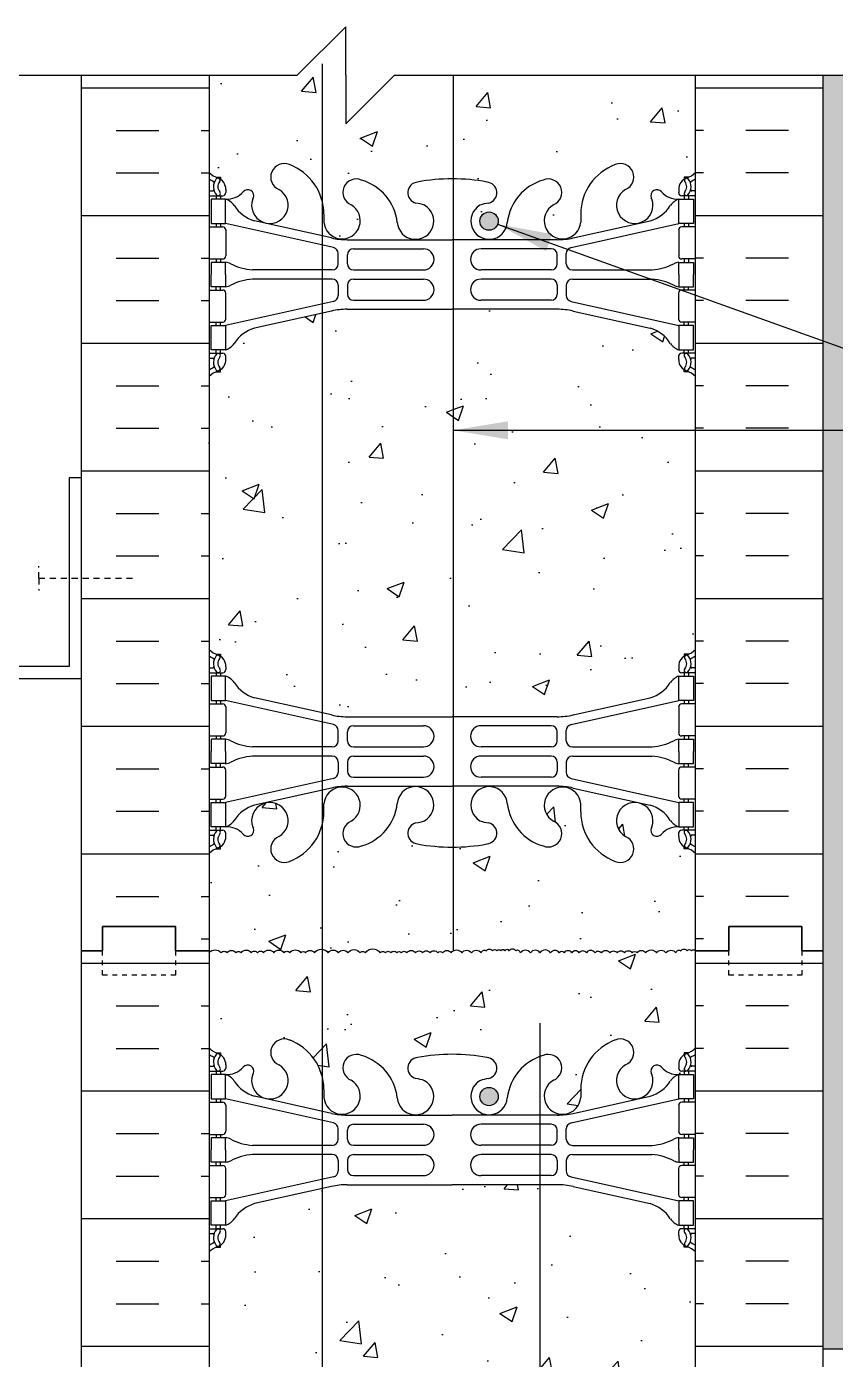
# Model space of a CAD drawing. Header units: inches. Extents: x 101.5 to 155.1, y -6.5 to 64.3.
# Drawn here: x 120.34 to 136.97, y 36.91 to 64.31 of the extents above; entities that cross this region are included whole.
import ezdxf

# ---------------------------------------------------------------- set-up
doc = ezdxf.new("R2010")
doc.units = ezdxf.units.IN
doc.header["$LTSCALE"] = 0.5
doc.header["$MEASUREMENT"] = 0
doc.linetypes.add('DASHED2', pattern=[0.375, 0.25, -0.125])
for name, color, linetype in [('HATCH', 12, 'Continuous'), ('line25', 2, 'Continuous'), ('LINE3', 3, 'Continuous'), ('LINE50', 5, 'Continuous'), ('LINE9', 9, 'Continuous'), ('TEXT', 4, 'Continuous'), ('Web_Edge', 9, 'Continuous')]:
    doc.layers.add(name, color=color, linetype=linetype)
doc.styles.add('DIM', font='romans.shx', dxfattribs={"width": 0.7})
doc.dimstyles.new('ext_12', dxfattribs={"dimscale": 12, "dimtxt": 0.09375, "dimasz": 0.09375, "dimexe": 0.09375, "dimexo": 0.0625, "dimgap": 0.0625, "dimtad": 1, "dimdec": 1, "dimzin": 3, "dimdsep": 46, "dimlunit": 4, "dimtxsty": 'DIM', "dimcen": 0.09, "dimdle": 0.09375, "dimclrt": 4, "dimadec": 0, "dimazin": 0, "dimtfac": 1, "dimtdec": 1, "dimtmove": 2, "dimatfit": 3, "dimfxl": 1, "dimfrac": 2, "dimtolj": 1, "dimtzin": 0, "dimarcsym": 0})

msp = doc.modelspace()

# ---------------------------------------------------------------- hatches: boundary and pattern name
at = {"layer": 'HATCH'}
h = msp.add_hatch(dxfattribs=at)
h.set_pattern_fill('AR-CONC', color=256, scale=0.5)
h.paths.add_polyline_path([(129.108, 63.312), (127.903, 63.312), (126.903, 62.312), (126.903, 63.312), (126.903, 64.312), (125.903, 63.312), (124.091, 63.312), (124.091, 61.312, 0.088416), (124.237, 61.215), (124.327, 61.215), (124.327, 61.173, -0.249069), (124.437, 60.966), (124.437, 60.899, -0.414214), (124.374, 60.836), (124.327, 60.836), (124.327, 60.766), (124.432, 60.766, 0.231736), (124.79, 60.917, -0.8344), (125.001, 60.792), (124.989, 60.77, 2.155404), (125.528, 60.965, -1), (125.742, 61.476, -0.311223), (126.451, 60.46), (126.45, 60.295, 1.661382), (127.011, 60.648, -1), (127.225, 61.159, -0.307094), (127.963, 60.263, 1.604516), (128.522, 60.639, 0.055617), (128.343, 60.685, -0.843243), (128.377, 61.117, -0.048684), (129.108, 61.182)])
h.paths.add_polyline_path([(134.091, 63.312), (129.108, 63.312), (129.108, 61.182, -0.046405), (129.805, 61.117, -0.843243), (129.839, 60.685, 0.055617), (129.66, 60.639, 1.604516), (130.218, 60.263, -0.307094), (130.957, 61.159, -1), (131.171, 60.648, 1.661382), (131.732, 60.295), (131.731, 60.44, -0.316114), (132.44, 61.476, -1), (132.654, 60.965, 2.155404), (133.192, 60.77), (133.181, 60.792, -0.834375), (133.392, 60.917, 0.23174), (133.75, 60.766), (133.855, 60.766), (133.855, 60.836), (133.807, 60.836, -0.414214), (133.745, 60.899), (133.745, 60.966, -0.249069), (133.855, 61.173), (133.855, 61.215), (133.945, 61.215, 0.08841), (134.091, 61.312)])
h.paths.add_polyline_path([(130.034, 60.314, -1), (129.659, 60.314, -1)], flags=16)
h.paths.add_polyline_path([(126.423, 58.424), (125.025, 58.112, 0.17445), (124.618, 57.816, -0.168672), (124.432, 57.666), (124.327, 57.666), (124.327, 57.596), (124.374, 57.596, -0.414214), (124.437, 57.534), (124.437, 57.466, -0.249069), (124.327, 57.259), (124.327, 57.217), (124.237, 57.217, 0.088416), (124.091, 57.12), (124.091, 51.505, 0.088416), (124.237, 51.407), (124.327, 51.407), (124.327, 51.366, -0.249069), (124.437, 51.159), (124.437, 51.091, -0.414214), (124.374, 51.029), (124.327, 51.029), (124.327, 50.959), (124.432, 50.959, -0.168672), (124.618, 50.809, 0.17445), (125.025, 50.513), (126.423, 50.201)])
h.paths.add_polyline_path([(129.108, 58.501), (129.091, 58.501), (126.933, 58.501, 0.054974), (126.606, 58.465), (126.423, 58.424), (126.423, 50.201), (126.606, 50.16, 0.054974), (126.933, 50.124), (129.108, 50.124)])
h.paths.add_polyline_path([(129.108, 47.443, -0.048684), (128.377, 47.508, -0.843243), (128.343, 47.94, 0.055617), (128.522, 47.986, 1.604516), (127.963, 48.362, -0.307094), (127.225, 47.466, -1), (127.011, 47.977, 1.661382), (126.45, 48.33), (126.451, 48.184, -0.059526), (126.423, 47.927), (126.423, 45.341, -0.207662), (126.538, 45.27, -0.520567), (126.748, 45.27, -0.520567), (126.947, 45.27, -0.520567), (127.194, 45.27, -0.520567), (127.304, 45.27, -0.520567), (127.61, 45.27, -0.520567), (127.715, 45.27, -0.520567), (127.831, 45.27, -0.520567), (127.951, 45.27, -0.520567), (128.041, 45.27, -0.520567), (128.156, 45.27, -0.520567), (128.334, 45.27, -0.520567), (128.481, 45.27, -0.520567), (128.633, 45.27, -0.520567), (128.791, 45.27, -0.520567), (128.89, 45.27, -0.520567), (129.069, 45.27, -0.101442), (129.108, 45.307)], flags=17)
h.paths.add_polyline_path([(126.423, 47.927, -0.251849), (125.742, 47.149, -1), (125.528, 47.66, 2.155404), (124.989, 47.854), (125.001, 47.833, -0.834375), (124.79, 47.708, 0.23174), (124.432, 47.859), (124.327, 47.859), (124.327, 47.789), (124.374, 47.789, -0.414214), (124.437, 47.726), (124.437, 47.659, -0.249069), (124.327, 47.451), (124.327, 47.41), (124.237, 47.41, 0.088416), (124.091, 47.312), (124.091, 45.297), (124.117, 45.297, -0.347385), (124.314, 45.297), (124.373, 45.297, -0.191392), (124.427, 45.297), (124.486, 45.297, -0.32648), (124.618, 45.297), (124.774, 45.297, -0.353235), (124.934, 45.297), (124.991, 45.297, -0.211322), (125.053, 45.297), (125.117, 45.297, -0.211322), (125.179, 45.297), (125.235, 45.297, -0.353236), (125.396, 45.297), (125.445, 45.297, -0.353236), (125.606, 45.297), (125.664, 45.297, -0.191392), (125.718, 45.297), (125.775, 45.297, -0.365891), (125.953, 45.297), (126.097, 45.297, -0.332535), (126.235, 45.297), (126.283, 45.297, -0.227923), (126.423, 45.341)], flags=17)
h.paths.add_polyline_path([(134.091, 45.312), (134.091, 47.312, 0.08841), (133.945, 47.41), (133.855, 47.41), (133.855, 47.451, -0.249069), (133.745, 47.659), (133.745, 47.726, -0.414214), (133.807, 47.789), (133.855, 47.789), (133.855, 47.859), (133.75, 47.859, 0.231736), (133.392, 47.708, -0.8344), (133.181, 47.833), (133.192, 47.854, 2.155404), (132.654, 47.66, -1), (132.44, 47.149, -0.311223), (131.731, 48.165), (131.732, 48.33, 1.661382), (131.171, 47.977, -1), (130.957, 47.466, -0.307094), (130.218, 48.362, 1.604516), (129.66, 47.986, 0.055617), (129.839, 47.94, -0.843243), (129.805, 47.508, -0.046405), (129.108, 47.443), (129.108, 45.307, 0.101442), (129.069, 45.27, 0.520567), (128.89, 45.27, 0.520567), (128.791, 45.27, 0.520567), (128.633, 45.27, 0.520567), (128.481, 45.27, 0.520567), (128.334, 45.27, 0.520567), (128.156, 45.27, 0.520567), (128.041, 45.27, 0.520567), (127.951, 45.27, 0.520567), (127.831, 45.27, 0.520567), (127.715, 45.27, 0.520567), (127.61, 45.27, 0.520567), (127.304, 45.27, 0.520567), (127.194, 45.27, 0.520567), (126.947, 45.27, 0.520567), (126.748, 45.27, 0.520567), (126.538, 45.27, 0.207662), (126.423, 45.341, 0.227923), (126.283, 45.297), (126.235, 45.297, 0.332535), (126.097, 45.297), (125.953, 45.297, 0.365891), (125.775, 45.297), (125.718, 45.297, 0.191392), (125.664, 45.297), (125.606, 45.297, 0.353236), (125.445, 45.297), (125.396, 45.297, 0.353236), (125.235, 45.297), (125.179, 45.297, 0.211322), (125.117, 45.297), (125.053, 45.297, 0.211322), (124.991, 45.297), (124.934, 45.297, 0.353235), (124.774, 45.297), (124.618, 45.297, 0.32648), (124.486, 45.297), (124.427, 45.297, 0.191392), (124.373, 45.297), (124.314, 45.297, 0.347385), (124.117, 45.297), (124.091, 45.297), (124.091, 43.312, 0.088416), (124.237, 43.215), (124.327, 43.215), (124.327, 43.173, -0.249069), (124.437, 42.966), (124.437, 42.899, -0.414214), (124.374, 42.836), (124.327, 42.836), (124.327, 42.766), (124.432, 42.766, 0.231736), (124.79, 42.917, -0.8344), (125.001, 42.792), (124.989, 42.77, 2.155404), (125.528, 42.965, -1), (125.742, 43.476, -0.311223), (126.451, 42.46), (126.45, 42.295, 1.661382), (127.011, 42.648, -1), (127.225, 43.159, -0.307094), (127.963, 42.263, 1.604516), (128.522, 42.639, 0.055617), (128.343, 42.685, -0.843243), (128.377, 43.117, -0.047544), (129.091, 43.182, -0.047544), (129.805, 43.117, -0.843243), (129.839, 42.685, 0.055617), (129.66, 42.639, 1.604516), (130.218, 42.263, -0.307094), (130.957, 43.159, -1), (131.171, 42.648, 1.661382), (131.732, 42.295), (131.731, 42.44, -0.316114), (132.44, 43.476, -1), (132.654, 42.965, 2.155404), (133.192, 42.77), (133.181, 42.792, -0.834375), (133.392, 42.917, 0.23174), (133.75, 42.766), (133.855, 42.766), (133.855, 42.836), (133.807, 42.836, -0.414214), (133.745, 42.899), (133.745, 42.966, -0.249069), (133.855, 43.173), (133.855, 43.215), (133.945, 43.215, 0.08841), (134.091, 43.312)])
h.paths.add_polyline_path([(130.034, 42.314, -1), (129.659, 42.314, -1)], flags=16)
h.paths.add_polyline_path([(126.423, 40.424), (125.025, 40.112, 0.17445), (124.618, 39.816, -0.168672), (124.432, 39.666), (124.327, 39.666), (124.327, 39.596), (124.374, 39.596, -0.414214), (124.437, 39.534), (124.437, 39.466, -0.249069), (124.327, 39.259), (124.327, 39.217), (124.237, 39.217, 0.088416), (124.091, 39.12), (124.091, 33.505, 0.088416), (124.237, 33.407), (124.327, 33.407), (124.327, 33.366, -0.249069), (124.437, 33.159), (124.437, 33.091, -0.414214), (124.374, 33.029), (124.327, 33.029), (124.327, 32.959), (124.432, 32.959, -0.168672), (124.618, 32.809, 0.17445), (125.025, 32.513), (126.423, 32.201)])
h.paths.add_polyline_path([(130.891, 40.501), (129.091, 40.501), (126.933, 40.501, 0.054974), (126.606, 40.465), (126.423, 40.424), (126.423, 32.201), (126.606, 32.16, 0.054974), (126.933, 32.124), (129.091, 32.124), (130.891, 32.124), (130.891, 33.512), (130.716, 33.687), (130.716, 34.812), (130.891, 34.988)])
h.paths.add_polyline_path([(134.091, 39.12, 0.08841), (133.945, 39.217), (133.855, 39.217), (133.855, 39.259, -0.249069), (133.745, 39.466), (133.745, 39.534, -0.414214), (133.807, 39.596), (133.855, 39.596), (133.855, 39.666), (133.75, 39.666, -0.168672), (133.564, 39.816, 0.17445), (133.156, 40.112), (131.576, 40.465, 0.054974), (131.249, 40.501), (130.891, 40.501), (130.891, 34.988), (131.216, 35.312), (134.091, 35.312)])
h.paths.add_polyline_path([(133.564, 32.809, -0.168672), (133.75, 32.959), (133.855, 32.959), (133.855, 33.029), (133.807, 33.029, -0.414214), (133.745, 33.091), (133.745, 33.159, -0.028911), (133.747, 33.187), (131.216, 33.187), (130.891, 33.512), (130.891, 32.124), (131.249, 32.124, 0.054974), (131.576, 32.16), (133.156, 32.513, 0.17445)])
h.paths.add_polyline_path([(125.742, 29.149, -1), (125.528, 29.66, 2.155404), (124.989, 29.854), (125.001, 29.833, -0.834375), (124.79, 29.708, 0.23174), (124.432, 29.859), (124.327, 29.859), (124.327, 29.789), (124.374, 29.789, -0.414214), (124.437, 29.726), (124.437, 29.659, -0.249069), (124.327, 29.451), (124.327, 29.41), (124.237, 29.41, 0.088416), (124.091, 29.312), (124.091, 27.312), (124.091, 26.553), (124.17, 26.795, -0.725737), (124.276, 26.814), (124.325, 26.664), (124.451, 26.664, -0.414214), (124.501, 26.614), (124.501, 26.584), (124.601, 26.584), (124.601, 25.607), (125.629, 25.438, -0.02739), (125.659, 25.433), (128.222, 25.011, -0.14917), (128.341, 25.059, -0.049932), (129.091, 25.124, -0.049932), (129.841, 25.059, -0.569775), (130.003, 24.718), (130.404, 24.652, -0.158462), (130.891, 25.065), (130.891, 27.637), (130.716, 27.812), (130.716, 28.937), (130.891, 29.113), (130.891, 29.488, -0.288898), (130.218, 30.362, 1.604516), (129.66, 29.986, 0.055617), (129.839, 29.94, -0.843243), (129.805, 29.508, -0.047544), (129.091, 29.443, -0.047544), (128.377, 29.508, -0.843243), (128.343, 29.94, 0.055617), (128.522, 29.986, 1.604516), (127.963, 30.362, -0.307094), (127.225, 29.466, -1), (127.011, 29.977, 1.661382), (126.45, 30.33), (126.451, 30.184, -0.316114)])
h.paths.add_polyline_path([(125.629, 25.438), (124.601, 25.607), (124.601, 24.746, 0.108933), (124.754, 24.86, -0.8344), (124.965, 24.734), (124.953, 24.713, 2.155404), (125.492, 24.907, -0.865711)])
h.paths.add_polyline_path([(127.189, 25.101, -0.307094), (127.927, 24.206, 1.604516), (128.486, 24.582, 0.055617), (128.307, 24.627, -0.616523), (128.222, 25.011), (125.659, 25.433, -0.0445), (125.706, 25.418, -0.311223), (126.415, 24.402), (126.414, 24.237, 1.661382), (126.975, 24.59, -1)])
h.paths.add_polyline_path([(132.476, 25.418, -1), (132.69, 24.907, 2.155404), (133.228, 24.713), (133.217, 24.734, -0.834375), (133.428, 24.86, 0.10894), (133.581, 24.746), (133.581, 26.584), (133.681, 26.584), (133.681, 26.614, -0.414214), (133.731, 26.664), (133.857, 26.664), (133.9, 26.795, -0.725737), (134.006, 26.814), (134.091, 26.553), (134.091, 27.312), (131.216, 27.312), (130.891, 27.637), (130.891, 25.065, -0.026053), (130.993, 25.101, -1), (131.207, 24.59, 0.063994), (131.131, 24.532), (131.374, 24.492, -0.069484), (131.767, 24.361), (131.767, 24.383, -0.316114)])
h.paths.add_polyline_path([(131.768, 24.237), (131.767, 24.361, 0.069484), (131.374, 24.492), (131.131, 24.532, 1.443877)])
h.paths.add_polyline_path([(131.206, 24.265, -1), (131.581, 24.265, -1)], flags=16)
h.paths.add_polyline_path([(131.731, 30.165), (131.732, 30.33, 1.661382), (131.171, 29.977, -1), (130.957, 29.466, -0.016713), (130.891, 29.488), (130.891, 29.113), (131.216, 29.437), (132.015, 29.437, -0.184932)])
h.paths.add_polyline_path([(133.181, 29.833), (133.192, 29.854, 2.155404), (132.654, 29.66, -0.270238), (132.822, 29.437), (133.855, 29.437), (133.855, 29.451, -0.249069), (133.745, 29.659), (133.745, 29.726, -0.414214), (133.807, 29.789), (133.855, 29.789), (133.855, 29.859), (133.75, 29.859, 0.231736), (133.392, 29.708, -0.8344)])
h = msp.add_hatch(dxfattribs=at)
h.set_pattern_fill('INSUL', color=256, scale=7, style=0)
h.set_pattern_definition([(0, (-2802.0707, -351.697), (0, 2.625), []), (0, (-2802.0707, -350.822), (0, 2.625), [0.875, -0.875]), (0, (-2802.0707, -349.947), (0, 2.625), [0.875, -0.875])])
h.paths.add_polyline_path([(121.466, 45.312), (121.903, 45.312), (121.903, 45.812), (123.403, 45.812), (123.403, 45.312), (124.091, 45.312), (124.091, 63.312), (123.403, 63.312), (123.403, 63.812), (121.903, 63.812), (121.903, 63.312), (121.466, 63.312)])
h = msp.add_hatch(dxfattribs=at)
h.set_pattern_fill('INSUL', color=256, scale=7, style=0)
h.set_pattern_definition([(180, (3060.2525, -351.697), (0, 2.625), []), (180, (3060.2525, -350.822), (0, 2.625), [0.875, -0.875]), (180, (3060.2525, -349.947), (0, 2.625), [0.875, -0.875])])
h.paths.add_polyline_path([(136.716, 45.312), (136.278, 45.312), (136.278, 45.812), (134.778, 45.812), (134.778, 45.312), (134.091, 45.312), (134.091, 63.312), (134.778, 63.312), (134.778, 63.812), (136.278, 63.812), (136.278, 63.312), (136.716, 63.312)])
h = msp.add_hatch(dxfattribs=at)
h.set_pattern_fill('AR-SAND', color=256, scale=0.25, style=0)
h.set_pattern_definition([(37.5, (79.4149, 8.05827), (-0.0157483, 0.481706), [0, -0.38, 0, -0.425, 0, -0.40625]), (7.5, (79.4149, 8.0583), (0.442444, 0.7055365), [0, -0.205, 0, -0.3425, 0, -0.13125]), (327.5, (79.1074, 8.05827), (0.7785355, 0.0014148), [0, -0.125, 0, -0.45, 0, -0.5875]), (317.5, (79.1074, 8.0583), (0.7515317, 0.219419), [0, -0.0625, 0, -0.295, 0, -0.3375])])
h.paths.add_polyline_path([(137.216, 63.312), (136.716, 63.312), (136.716, 45.312), (136.716, 37.125), (137.216, 37.125)])
h = msp.add_hatch(dxfattribs=at)
h.set_pattern_fill('AR-CONC', color=256, scale=0.5)
edge = h.paths.add_edge_path()
edge.add_line((131.249, 58.501), (129.108, 58.501))
edge.add_line((129.108, 58.501), (129.108, 50.124))
edge.add_line((129.108, 50.124), (131.249, 50.124))
edge.add_arc((131.249, 51.624), 1.5, 270, 282.5865)
edge.add_line((131.576, 50.16), (133.156, 50.513))
edge.add_arc((132.949, 51.227), 0.743, 286.1893, 325.772)
edge.add_arc((133.872, 50.616), 0.364, 109.6613, 147.9576, ccw=False)
edge.add_line((133.75, 50.959), (133.855, 50.959))
edge.add_line((133.855, 50.959), (133.855, 51.029))
edge.add_line((133.855, 51.029), (133.807, 51.029))
edge.add_arc((133.807, 51.091), 0.0625, 180, 270, ccw=False)
edge.add_line((133.745, 51.091), (133.745, 51.159))
edge.add_arc((133.995, 51.159), 0.25, 124.0558, 180, ccw=False)
edge.add_line((133.855, 51.366), (133.855, 51.407))
edge.add_line((133.855, 51.407), (133.945, 51.407))
edge.add_arc((133.745, 51.866), 0.5, 293.5782, 313.7878)
edge.add_line((134.091, 51.505), (134.091, 57.12))
edge.add_arc((133.745, 56.759), 0.5, 46.2122, 66.4218)
edge.add_line((133.945, 57.217), (133.855, 57.217))
edge.add_line((133.855, 57.217), (133.855, 57.259))
edge.add_arc((133.995, 57.466), 0.25, 180, 235.9442, ccw=False)
edge.add_line((133.745, 57.466), (133.745, 57.534))
edge.add_arc((133.807, 57.534), 0.0625, 90, 180, ccw=False)
edge.add_line((133.807, 57.596), (133.855, 57.596))
edge.add_line((133.855, 57.596), (133.855, 57.666))
edge.add_line((133.855, 57.666), (133.75, 57.666))
edge.add_arc((133.872, 58.009), 0.364, 214.9775, 250.3387, ccw=False)
edge.add_arc((132.949, 57.398), 0.743, 32.7919, 73.8107)
edge.add_line((133.156, 58.112), (131.576, 58.465))
edge.add_arc((131.249, 57.001), 1.5, 77.4135, 90)
h = msp.add_hatch(dxfattribs=at)
h.set_pattern_fill('INSUL', color=256, scale=7, style=0)
h.set_pattern_definition([(0, (-2802.0707, -369.697), (0, 2.625), []), (0, (-2802.0707, -368.822), (0, 2.625), [0.875, -0.875]), (0, (-2802.0707, -367.947), (0, 2.625), [0.875, -0.875])])
h.paths.add_polyline_path([(121.466, 27.312), (121.903, 27.312), (121.903, 27.812), (123.403, 27.812), (123.403, 27.312), (124.091, 27.312), (124.091, 45.312), (123.403, 45.312), (123.403, 45.812), (121.903, 45.812), (121.903, 45.312), (121.466, 45.312)])
h = msp.add_hatch(dxfattribs=at)
h.set_pattern_fill('INSUL', color=256, scale=7, style=0)
h.set_pattern_definition([(180, (3060.2525, -369.697), (0, 2.625), []), (180, (3060.2525, -368.822), (0, 2.625), [0.875, -0.875]), (180, (3060.2525, -367.947), (0, 2.625), [0.875, -0.875])])
h.paths.add_polyline_path([(134.091, 35.312), (136.716, 35.312), (136.716, 45.312), (136.278, 45.312), (136.278, 45.812), (134.778, 45.812), (134.778, 45.312), (134.091, 45.312)])
at = {"layer": 'LINE3'}
for points in [[(129.659, 60.314, 1), (130.034, 60.314, 1)], [(129.659, 42.314, 1), (130.034, 42.314, 1)]]:
    msp.add_hatch(color=256, dxfattribs=at).paths.add_polyline_path(points)

# ---------------------------------------------------------------- linework, layer by layer
at = {"layer": 'HATCH'}
for points in [[(124.091, 45.27, -0.484838), (124.34, 45.27, -0.520567), (124.46, 45.27, -0.520567), (124.644, 45.27, -0.520567), (124.749, 45.27, -0.520567), (124.959, 45.27, -0.520567), (125.085, 45.27, -0.520567), (125.211, 45.27, -0.520567), (125.421, 45.27, -0.520567), (125.63, 45.27, -0.520567), (125.751, 45.27, -0.520567), (125.977, 45.27, -0.520567), (126.071, 45.27, -0.520567), (126.26, 45.27, -0.520567), (126.538, 45.27, -0.520567), (126.748, 45.27, -0.520567), (126.947, 45.27, -0.520567), (127.194, 45.27, -0.520567), (127.304, 45.27, -0.520567), (127.61, 45.27, -0.520567), (127.715, 45.27, -0.520567), (127.831, 45.27, -0.520567), (127.951, 45.27, -0.520567), (128.041, 45.27, -0.520567), (128.156, 45.27, -0.520567), (128.334, 45.27, -0.520567), (128.481, 45.27, -0.520567), (128.633, 45.27, -0.520567), (128.791, 45.27, -0.520567), (128.89, 45.27, -0.520567), (129.069, 45.27, -0.520567), (129.289, 45.27, -0.520567), (129.483, 45.27, -0.520567), (129.688, 45.27, -0.520567), (129.788, 45.312, -0.520567), (129.919, 45.312, -0.520567), (130.008, 45.312, -0.520567), (130.091, 45.312)], [(132.091, 45.3, 0.272614), (132.026, 45.27, 0.520567), (131.847, 45.27, 0.520567), (131.701, 45.27, 0.520567), (131.548, 45.27, 0.520567), (131.391, 45.27, 0.520567), (131.291, 45.27, 0.520567), (131.113, 45.27, 0.520567), (130.893, 45.27, 0.520567), (130.698, 45.27, 0.520567), (130.494, 45.27, 0.520567), (130.394, 45.312, 0.520567), (130.263, 45.312, 0.520567), (130.174, 45.312, 0.520567), (130.091, 45.312)], [(132.091, 45.3, -0.272614), (132.156, 45.27, -0.520567), (132.334, 45.27, -0.520567), (132.481, 45.27, -0.520567), (132.633, 45.27, -0.520567), (132.791, 45.27, -0.520567), (132.89, 45.27, -0.520567), (133.069, 45.27, -0.520567), (133.289, 45.27, -0.520567), (133.483, 45.27, -0.520567), (133.688, 45.27, -0.520567), (133.788, 45.312, -0.520567), (133.919, 45.312, -0.520567), (134.008, 45.312, -0.520567), (134.091, 45.312)]]:
    msp.add_lwpolyline(points, format="xyb", dxfattribs=at)
at = {"layer": 'line25'}
for p, q in [((124.091, 63.312), (124.091, 45.312)), ((134.091, 45.312), (134.091, 63.312)), ((124.091, 45.312), (124.091, 27.312)), ((134.091, 21.687), (134.091, 45.312))]:
    msp.add_line(p, q, dxfattribs=at)
at = {"layer": 'LINE3'}
for p, q in [((126.423, 26.007), (126.423, 63.551)), ((129.108, 63.301), (129.108, 45.307)), ((130.891, 43.824), (130.891, 34.988))]:
    msp.add_line(p, q, dxfattribs=at)
for centre in [(129.847, 60.314), (129.847, 42.314)]:
    msp.add_circle(centre, 0.188, dxfattribs=at)
at = {"layer": 'LINE50'}
for p, q in [((121.466, 45.312), (121.466, 63.312)), ((136.716, 45.312), (136.716, 63.312)), ((121.466, 27.312), (121.466, 45.312)), ((136.716, 27.312), (136.716, 45.312))]:
    msp.add_line(p, q, dxfattribs=at)
for points in [[(121.466, 45.312), (121.903, 45.312), (121.903, 45.812), (123.403, 45.812), (123.403, 45.312), (124.091, 45.312)], [(124.091, 45.312), (123.403, 45.312), (123.403, 45.812), (121.903, 45.812), (121.903, 45.312), (121.466, 45.312)], [(136.716, 45.312), (136.278, 45.312), (136.278, 45.812), (134.778, 45.812), (134.778, 45.312), (134.091, 45.312)], [(134.091, 45.312), (134.778, 45.312), (134.778, 45.812), (136.278, 45.812), (136.278, 45.312), (136.716, 45.312)]]:
    msp.add_lwpolyline(points, dxfattribs=at)
at = {"layer": 'LINE9'}
for p, q in [((126.903, 64.312), (125.903, 63.312)), ((126.903, 63.312), (126.903, 64.312)), ((114.789, 63.312), (125.903, 63.312)), ((126.903, 62.312), (127.903, 63.312)), ((126.903, 63.312), (126.903, 62.312)), ((127.903, 63.312), (138.536, 63.312)), ((136.716, 37.125), (151.867, 37.125))]:
    msp.add_line(p, q, dxfattribs=at)
at = {"layer": 'LINE9', "linetype": 'DASHED2'}
for q in [(120.591, 53.22), (122.591, 52.97), (120.591, 52.72)]:
    msp.add_line((120.591, 52.97), q, dxfattribs=at)
at = {"layer": 'LINE9'}
msp.add_lwpolyline([(121.466, 55.033), (121.216, 55.033), (121.216, 51.158), (118.466, 51.158), (118.466, 50.908), (121.466, 50.908)], close=True, dxfattribs=at)
at = {"layer": 'LINE9', "linetype": 'DASHED2', "ltscale": 0.15}
for points in [[(123.403, 45.312), (123.403, 45.312), (123.403, 44.812), (121.903, 44.812), (121.903, 45.312), (121.903, 45.312)], [(136.278, 45.312), (136.278, 45.312), (136.278, 44.812), (134.778, 44.812), (134.778, 45.312), (134.778, 45.312)]]:
    msp.add_lwpolyline(points, dxfattribs=at)
at = {"layer": 'TEXT'}
for points in [[(123.05, 59.755, 0, 0.36, 0), (121.97, 59.755, 0, 0, 0), (115.959, 59.755, 0, 0, 0)], [(126.402, 45.297, 0, 0.36, 0), (125.341, 45.297, 0, 0, 0), (112.822, 45.297, 0, 0, 0)]]:
    msp.add_lwpolyline(points, format="xyseb", dxfattribs=at)
at = {"layer": 'Web_Edge'}
for p, q in [((124.237, 61.215), (124.327, 61.215)), ((124.327, 61.215), (124.327, 61.173)), ((133.945, 61.215), (133.855, 61.215)), ((133.855, 61.215), (133.855, 61.173)), ((124.091, 60.936), (124.169, 60.936)), ((124.091, 60.836), (124.374, 60.836)), ((124.237, 60.836), (124.237, 60.766)), ((124.327, 60.836), (124.327, 60.766)), ((124.437, 60.966), (124.437, 60.899)), ((133.745, 60.966), (133.745, 60.899)), ((134.091, 60.836), (133.807, 60.836)), ((133.855, 60.836), (133.855, 60.766)), ((133.945, 60.836), (133.945, 60.766)), ((134.091, 60.936), (134.013, 60.936)), ((124.989, 60.77), (125.001, 60.792)), ((133.192, 60.77), (133.181, 60.792)), ((126.606, 59.968), (125.025, 60.321)), ((126.451, 60.46), (126.45, 60.295)), ((131.576, 59.968), (133.156, 60.321)), ((131.731, 60.46), (131.732, 60.295)), ((124.091, 60.196), (124.374, 60.196)), ((124.237, 60.266), (124.237, 60.196)), ((124.327, 60.266), (124.327, 60.196)), ((126.649, 59.77), (124.432, 60.266)), ((124.437, 60.134), (124.437, 59.599)), ((131.532, 59.77), (133.75, 60.266)), ((133.745, 60.134), (133.745, 59.599)), ((134.091, 60.196), (133.807, 60.196)), ((133.855, 60.266), (133.855, 60.196)), ((133.945, 60.266), (133.945, 60.196)), ((126.933, 59.932), (129.091, 59.932)), ((127.06, 59.745), (128.499, 59.745)), ((131.249, 59.932), (129.091, 59.932)), ((131.122, 59.745), (129.683, 59.745)), ((124.091, 59.536), (124.374, 59.536)), ((124.237, 59.536), (124.237, 59.466)), ((124.327, 59.536), (124.327, 59.466)), ((126.747, 59.435), (126.747, 59.648)), ((126.935, 59.436), (126.935, 59.62)), ((131.247, 59.436), (131.247, 59.62)), ((131.435, 59.435), (131.435, 59.648)), ((134.091, 59.536), (133.807, 59.536)), ((133.855, 59.536), (133.855, 59.466)), ((133.945, 59.536), (133.945, 59.466)), ((126.622, 59.31), (124.985, 59.31)), ((127.06, 59.311), (128.499, 59.311)), ((131.122, 59.311), (129.683, 59.311)), ((131.56, 59.31), (133.197, 59.31)), ((124.237, 58.896), (124.237, 58.966)), ((124.327, 58.896), (124.327, 58.966)), ((126.622, 59.122), (124.985, 59.122)), ((126.747, 58.997), (126.747, 58.785)), ((126.935, 58.996), (126.935, 58.812)), ((127.06, 59.121), (128.499, 59.121)), ((131.122, 59.121), (129.683, 59.121)), ((131.247, 58.996), (131.247, 58.812)), ((131.435, 58.997), (131.435, 58.785)), ((131.56, 59.122), (133.197, 59.122)), ((133.855, 58.896), (133.855, 58.966)), ((133.945, 58.896), (133.945, 58.966)), ((124.091, 58.896), (124.374, 58.896)), ((126.649, 58.663), (124.432, 58.166)), ((124.437, 58.299), (124.437, 58.834)), ((127.06, 58.687), (128.499, 58.687)), ((131.122, 58.687), (129.683, 58.687)), ((131.532, 58.663), (133.75, 58.166)), ((133.745, 58.299), (133.745, 58.834)), ((134.091, 58.896), (133.807, 58.896)), ((126.606, 58.465), (125.025, 58.112)), ((126.933, 58.501), (129.091, 58.501)), ((131.249, 58.501), (129.091, 58.501)), ((131.576, 58.465), (133.156, 58.112)), ((124.091, 58.236), (124.374, 58.236)), ((124.237, 58.166), (124.237, 58.236)), ((124.327, 58.166), (124.327, 58.236)), ((134.091, 58.236), (133.807, 58.236)), ((133.855, 58.166), (133.855, 58.236)), ((133.945, 58.166), (133.945, 58.236)), ((124.091, 57.596), (124.374, 57.596)), ((124.237, 57.596), (124.237, 57.666)), ((124.327, 57.596), (124.327, 57.666)), ((134.091, 57.596), (133.807, 57.596)), ((133.855, 57.596), (133.855, 57.666)), ((133.945, 57.596), (133.945, 57.666)), ((124.091, 57.496), (124.169, 57.496)), ((124.437, 57.466), (124.437, 57.534)), ((133.745, 57.466), (133.745, 57.534)), ((134.091, 57.496), (134.013, 57.496)), ((124.237, 57.217), (124.327, 57.217)), ((124.327, 57.217), (124.327, 57.259)), ((133.855, 57.217), (133.855, 57.259)), ((133.945, 57.217), (133.855, 57.217)), ((124.237, 51.407), (124.327, 51.407)), ((124.327, 51.407), (124.327, 51.366)), ((133.945, 51.407), (133.855, 51.407)), ((133.855, 51.407), (133.855, 51.366)), ((124.091, 51.129), (124.169, 51.129)), ((124.091, 51.029), (124.374, 51.029)), ((124.237, 51.029), (124.237, 50.959)), ((124.327, 51.029), (124.327, 50.959)), ((124.437, 51.159), (124.437, 51.091)), ((133.745, 51.159), (133.745, 51.091)), ((134.091, 51.029), (133.807, 51.029)), ((133.855, 51.029), (133.855, 50.959)), ((133.945, 51.029), (133.945, 50.959)), ((134.091, 51.129), (134.013, 51.129)), ((124.237, 50.459), (124.237, 50.389)), ((124.327, 50.459), (124.327, 50.389)), ((126.649, 49.962), (124.432, 50.459)), ((126.606, 50.16), (125.025, 50.513)), ((131.532, 49.962), (133.75, 50.459)), ((131.576, 50.16), (133.156, 50.513)), ((133.855, 50.459), (133.855, 50.389)), ((133.945, 50.459), (133.945, 50.389)), ((124.091, 50.389), (124.374, 50.389)), ((124.437, 50.326), (124.437, 49.791)), ((133.745, 50.326), (133.745, 49.791)), ((134.091, 50.389), (133.807, 50.389)), ((126.933, 50.124), (129.091, 50.124)), ((127.06, 49.938), (128.499, 49.938)), ((131.249, 50.124), (129.091, 50.124)), ((131.122, 49.938), (129.683, 49.938)), ((124.091, 49.729), (124.374, 49.729)), ((124.237, 49.729), (124.237, 49.659)), ((124.327, 49.729), (124.327, 49.659)), ((126.747, 49.628), (126.747, 49.84)), ((126.935, 49.629), (126.935, 49.813)), ((131.247, 49.629), (131.247, 49.813)), ((131.435, 49.628), (131.435, 49.84)), ((134.091, 49.729), (133.807, 49.729)), ((133.855, 49.729), (133.855, 49.659)), ((133.945, 49.729), (133.945, 49.659)), ((126.622, 49.503), (124.985, 49.503)), ((127.06, 49.504), (128.499, 49.504)), ((131.122, 49.504), (129.683, 49.504)), ((131.56, 49.503), (133.197, 49.503)), ((124.091, 49.089), (124.374, 49.089)), ((124.237, 49.089), (124.237, 49.159)), ((124.327, 49.089), (124.327, 49.159)), ((126.622, 49.314), (124.985, 49.314)), ((126.747, 49.189), (126.747, 48.977)), ((126.935, 49.189), (126.935, 49.005)), ((127.06, 49.314), (128.499, 49.314)), ((131.122, 49.314), (129.683, 49.314)), ((131.247, 49.189), (131.247, 49.005)), ((131.435, 49.189), (131.435, 48.977)), ((131.56, 49.314), (133.197, 49.314)), ((134.091, 49.089), (133.807, 49.089)), ((133.855, 49.089), (133.855, 49.159)), ((133.945, 49.089), (133.945, 49.159)), ((126.649, 48.855), (124.432, 48.359)), ((124.437, 48.491), (124.437, 49.026)), ((127.06, 48.88), (128.499, 48.88)), ((131.122, 48.88), (129.683, 48.88)), ((131.532, 48.855), (133.75, 48.359)), ((133.745, 48.491), (133.745, 49.026)), ((126.606, 48.657), (125.025, 48.304)), ((126.933, 48.693), (129.091, 48.693)), ((131.249, 48.693), (129.091, 48.693)), ((131.576, 48.657), (133.156, 48.304)), ((124.091, 48.429), (124.374, 48.429)), ((124.237, 48.359), (124.237, 48.429)), ((124.327, 48.359), (124.327, 48.429)), ((126.451, 48.165), (126.45, 48.33)), ((131.731, 48.165), (131.732, 48.33)), ((134.091, 48.429), (133.807, 48.429)), ((133.855, 48.359), (133.855, 48.429)), ((133.945, 48.359), (133.945, 48.429)), ((124.091, 47.789), (124.374, 47.789)), ((124.091, 47.689), (124.169, 47.689)), ((124.237, 47.789), (124.237, 47.859)), ((124.327, 47.789), (124.327, 47.859)), ((124.437, 47.659), (124.437, 47.726)), ((124.989, 47.854), (125.001, 47.833)), ((133.192, 47.854), (133.181, 47.833)), ((133.745, 47.659), (133.745, 47.726)), ((134.091, 47.789), (133.807, 47.789)), ((133.855, 47.789), (133.855, 47.859)), ((133.945, 47.789), (133.945, 47.859)), ((134.091, 47.689), (134.013, 47.689)), ((124.237, 47.41), (124.327, 47.41)), ((124.327, 47.41), (124.327, 47.451)), ((133.855, 47.41), (133.855, 47.451)), ((133.945, 47.41), (133.855, 47.41)), ((124.237, 43.215), (124.327, 43.215)), ((124.327, 43.215), (124.327, 43.173)), ((133.945, 43.215), (133.855, 43.215)), ((133.855, 43.215), (133.855, 43.173)), ((124.091, 42.936), (124.169, 42.936)), ((124.091, 42.836), (124.374, 42.836)), ((124.237, 42.836), (124.237, 42.766)), ((124.327, 42.836), (124.327, 42.766)), ((124.437, 42.966), (124.437, 42.899)), ((124.989, 42.77), (125.001, 42.792)), ((133.192, 42.77), (133.181, 42.792)), ((133.745, 42.966), (133.745, 42.899)), ((134.091, 42.836), (133.807, 42.836)), ((133.855, 42.836), (133.855, 42.766)), ((133.945, 42.836), (133.945, 42.766)), ((134.091, 42.936), (134.013, 42.936)), ((124.237, 42.266), (124.237, 42.196)), ((124.327, 42.266), (124.327, 42.196)), ((126.649, 41.77), (124.432, 42.266)), ((126.606, 41.968), (125.025, 42.321)), ((126.451, 42.46), (126.45, 42.295)), ((131.532, 41.77), (133.75, 42.266)), ((131.576, 41.968), (133.156, 42.321)), ((131.731, 42.46), (131.732, 42.295)), ((133.855, 42.266), (133.855, 42.196)), ((133.945, 42.266), (133.945, 42.196)), ((124.091, 42.196), (124.374, 42.196)), ((124.437, 42.134), (124.437, 41.599)), ((126.933, 41.932), (129.091, 41.932)), ((131.249, 41.932), (129.091, 41.932)), ((133.745, 42.134), (133.745, 41.599)), ((134.091, 42.196), (133.807, 42.196)), ((127.06, 41.745), (128.499, 41.745)), ((131.122, 41.745), (129.683, 41.745)), ((124.091, 41.536), (124.374, 41.536)), ((124.237, 41.536), (124.237, 41.466)), ((124.327, 41.536), (124.327, 41.466)), ((126.747, 41.435), (126.747, 41.648)), ((126.935, 41.436), (126.935, 41.62)), ((131.247, 41.436), (131.247, 41.62)), ((131.435, 41.435), (131.435, 41.648)), ((134.091, 41.536), (133.807, 41.536)), ((133.855, 41.536), (133.855, 41.466)), ((133.945, 41.536), (133.945, 41.466)), ((126.622, 41.31), (124.985, 41.31)), ((126.622, 41.122), (124.985, 41.122)), ((127.06, 41.311), (128.499, 41.311)), ((127.06, 41.121), (128.499, 41.121)), ((131.122, 41.311), (129.683, 41.311)), ((131.122, 41.121), (129.683, 41.121)), ((131.56, 41.31), (133.197, 41.31)), ((131.56, 41.122), (133.197, 41.122)), ((124.091, 40.896), (124.374, 40.896)), ((124.237, 40.896), (124.237, 40.966)), ((124.327, 40.896), (124.327, 40.966)), ((124.437, 40.299), (124.437, 40.834)), ((126.747, 40.997), (126.747, 40.785)), ((126.935, 40.996), (126.935, 40.812)), ((131.247, 40.996), (131.247, 40.812)), ((131.435, 40.997), (131.435, 40.785)), ((133.745, 40.299), (133.745, 40.834)), ((134.091, 40.896), (133.807, 40.896)), ((133.855, 40.896), (133.855, 40.966)), ((133.945, 40.896), (133.945, 40.966)), ((126.649, 40.663), (124.432, 40.166)), ((127.06, 40.687), (128.499, 40.687)), ((131.122, 40.687), (129.683, 40.687)), ((131.532, 40.663), (133.75, 40.166)), ((126.606, 40.465), (125.025, 40.112)), ((126.933, 40.501), (129.091, 40.501)), ((131.249, 40.501), (129.091, 40.501)), ((131.576, 40.465), (133.156, 40.112)), ((124.091, 40.236), (124.374, 40.236)), ((124.237, 40.166), (124.237, 40.236)), ((124.327, 40.166), (124.327, 40.236)), ((134.091, 40.236), (133.807, 40.236)), ((133.855, 40.166), (133.855, 40.236)), ((133.945, 40.166), (133.945, 40.236)), ((124.091, 39.596), (124.374, 39.596)), ((124.091, 39.496), (124.169, 39.496)), ((124.237, 39.596), (124.237, 39.666)), ((124.327, 39.596), (124.327, 39.666)), ((124.437, 39.466), (124.437, 39.534)), ((133.745, 39.466), (133.745, 39.534)), ((134.091, 39.596), (133.807, 39.596)), ((133.855, 39.596), (133.855, 39.666)), ((133.945, 39.596), (133.945, 39.666)), ((134.091, 39.496), (134.013, 39.496)), ((124.237, 39.217), (124.327, 39.217)), ((124.327, 39.217), (124.327, 39.259)), ((133.855, 39.217), (133.855, 39.259)), ((133.945, 39.217), (133.855, 39.217))]:
    msp.add_line(p, q, dxfattribs=at)
for points in [[(124.132, 60.266), (124.432, 60.266), (124.432, 60.766), (124.132, 60.766)], [(134.05, 60.266), (133.75, 60.266), (133.75, 60.766), (134.05, 60.766)], [(124.132, 58.166), (124.432, 58.166), (124.432, 57.666), (124.132, 57.666)], [(134.05, 58.166), (133.75, 58.166), (133.75, 57.666), (134.05, 57.666)], [(124.132, 50.459), (124.432, 50.459), (124.432, 50.959), (124.132, 50.959)], [(134.05, 50.459), (133.75, 50.459), (133.75, 50.959), (134.05, 50.959)], [(124.132, 48.359), (124.432, 48.359), (124.432, 47.859), (124.132, 47.859)], [(134.05, 48.359), (133.75, 48.359), (133.75, 47.859), (134.05, 47.859)], [(124.132, 42.266), (124.432, 42.266), (124.432, 42.766), (124.132, 42.766)], [(134.05, 42.266), (133.75, 42.266), (133.75, 42.766), (134.05, 42.766)], [(124.132, 40.166), (124.432, 40.166), (124.432, 39.666), (124.132, 39.666)], [(134.05, 40.166), (133.75, 40.166), (133.75, 39.666), (134.05, 39.666)]]:
    msp.add_lwpolyline(points, close=True, dxfattribs=at)
for points in [[(124.432, 59.216), (124.432, 59.466), (124.132, 59.466), (124.132, 59.216)], [(133.75, 59.216), (133.75, 59.466), (134.05, 59.466), (134.05, 59.216)], [(124.432, 59.216), (124.432, 58.966), (124.132, 58.966), (124.132, 59.216)], [(133.75, 59.216), (133.75, 58.966), (134.05, 58.966), (134.05, 59.216)], [(124.432, 49.409), (124.432, 49.659), (124.132, 49.659), (124.132, 49.409)], [(133.75, 49.409), (133.75, 49.659), (134.05, 49.659), (134.05, 49.409)], [(124.432, 49.409), (124.432, 49.159), (124.132, 49.159), (124.132, 49.409)], [(133.75, 49.409), (133.75, 49.159), (134.05, 49.159), (134.05, 49.409)], [(124.432, 41.216), (124.432, 41.466), (124.132, 41.466), (124.132, 41.216)], [(133.75, 41.216), (133.75, 41.466), (134.05, 41.466), (134.05, 41.216)], [(124.432, 41.216), (124.432, 40.966), (124.132, 40.966), (124.132, 41.216)], [(133.75, 41.216), (133.75, 40.966), (134.05, 40.966), (134.05, 41.216)]]:
    msp.add_lwpolyline(points, dxfattribs=at)
for centre, radius, start, end in [((125.635, 61.22), 0.277, 67.32, 247.32), ((125.359, 60.454), 1.092, 0.3332, 69.4825), ((132.823, 60.454), 1.092, 110.5175, 179.6668), ((132.547, 61.22), 0.277, 292.68, 112.68), ((124.437, 61.673), 0.5, 226.2109, 250.5288), ((124.437, 61.673), 0.6, 234.7832, 245.0748), ((124.431, 61.021), 0.25, 140.1145, 222.4609), ((124.175, 61.11), 0.021, 343.464, 63.9957), ((124.273, 61.152), 0.045, 321.448, 139.1879), ((124.187, 60.966), 0.25, 0, 70.5288), ((124.431, 61.021), 0.16, 140.0001, 222.4609), ((127.118, 60.903), 0.277, 67.32, 247.32), ((126.934, 60.166), 1.034, 6.6669, 73.6635), ((128.397, 60.898), 0.22, 95.1835, 255.7396), ((129.074, 57.405), 3.777, 89.7394, 100.6275), ((129.108, 57.405), 3.777, 79.3725, 90.2606), ((129.785, 60.898), 0.22, 284.2604, 84.8165), ((131.248, 60.166), 1.034, 106.3365, 173.3331), ((131.064, 60.903), 0.277, 292.68, 112.68), ((133.995, 60.966), 0.25, 109.4712, 180), ((133.909, 61.152), 0.045, 40.8121, 218.552), ((133.751, 61.021), 0.16, 317.5391, 39.9999), ((133.745, 61.673), 0.5, 289.4712, 313.7878), ((133.751, 61.021), 0.25, 317.5391, 39.8855), ((134.007, 61.11), 0.021, 116.0043, 196.536), ((133.745, 61.673), 0.6, 294.9252, 305.2168), ((124.169, 60.956), 0.0196, 269.4032, 15.4901), ((124.279, 60.882), 0.045, 222.4609, 42.4609), ((124.374, 60.899), 0.0625, 270, 0), ((124.457, 61.207), 0.441, 266.7976, 318.9873), ((124.884, 60.835), 0.125, 339.6243, 138.9873), ((125.341, 60.64), 0.375, 159.6243, 60.0685), ((132.841, 60.64), 0.375, 119.9315, 20.3757), ((133.298, 60.835), 0.125, 41.0127, 200.3757), ((133.725, 61.207), 0.441, 221.0127, 273.2024), ((133.807, 60.899), 0.0625, 180, 270), ((133.902, 60.882), 0.045, 137.5391, 317.5391), ((134.013, 60.956), 0.0196, 164.5099, 270.5968), ((124.309, 60.424), 0.364, 34.9775, 70.3387), ((125.233, 61.035), 0.743, 212.7919, 253.8107), ((126.824, 60.323), 0.375, 184.2448, 60.0685), ((128.335, 60.314), 0.375, 184.2448, 60.0685), ((128.228, 59.859), 0.834, 69.3729, 82.1063), ((129.847, 60.314), 0.375, 119.9315, 355.7552), ((129.954, 59.859), 0.834, 97.8937, 110.6271), ((131.358, 60.323), 0.375, 119.9315, 355.7552), ((132.949, 61.035), 0.743, 286.1893, 327.2081), ((133.872, 60.424), 0.364, 109.6613, 145.0225), ((124.374, 60.134), 0.0625, 0, 90), ((133.807, 60.134), 0.0625, 90, 180), ((126.933, 61.432), 1.5, 257.4135, 270), ((126.622, 59.648), 0.125, 0, 77.3767), ((127.06, 59.62), 0.125, 90, 180), ((128.499, 59.528), 0.217, 270, 90), ((129.683, 59.528), 0.217, 90, 270), ((131.122, 59.62), 0.125, 0, 90), ((131.249, 61.432), 1.5, 270, 282.5865), ((131.56, 59.648), 0.125, 102.6233, 180), ((124.374, 59.599), 0.0625, 270, 0), ((124.428, 59.248), 0.219, 60.4937, 88.92), ((133.754, 59.248), 0.219, 91.08, 119.5063), ((133.807, 59.599), 0.0625, 180, 270), ((125.073, 60.477), 1.17, 242.6365, 265.6505), ((126.622, 59.435), 0.125, 270, 0), ((127.06, 59.436), 0.125, 180, 270), ((131.122, 59.436), 0.125, 270, 360), ((131.56, 59.435), 0.125, 180, 270), ((133.108, 60.477), 1.17, 274.3495, 297.3635), ((124.428, 59.185), 0.219, 271.08, 299.5063), ((125.073, 57.955), 1.17, 94.3495, 117.3635), ((126.622, 58.997), 0.125, 0, 90), ((127.06, 58.996), 0.125, 90, 180), ((128.499, 58.904), 0.217, 270, 90), ((129.683, 58.904), 0.217, 90, 270), ((131.122, 58.996), 0.125, 0, 90), ((131.56, 58.997), 0.125, 90, 180), ((133.108, 57.955), 1.17, 62.6365, 85.6505), ((133.754, 59.185), 0.219, 240.4937, 268.92), ((124.374, 58.834), 0.0625, 0, 90), ((126.622, 58.785), 0.125, 282.6233, 0), ((127.06, 58.812), 0.125, 180, 270), ((131.122, 58.812), 0.125, 270, 0), ((131.56, 58.785), 0.125, 180, 257.3767), ((133.807, 58.834), 0.0625, 90, 180), ((126.933, 57.001), 1.5, 90, 102.5865), ((131.249, 57.001), 1.5, 77.4135, 90), ((124.374, 58.299), 0.0625, 270, 0), ((125.233, 57.398), 0.743, 106.1893, 147.2081), ((132.949, 57.398), 0.743, 32.7919, 73.8107), ((133.807, 58.299), 0.0625, 180, 270), ((124.431, 57.412), 0.25, 137.5391, 219.8855), ((124.279, 57.55), 0.045, 317.5391, 137.5391), ((124.374, 57.534), 0.0625, 360, 90), ((124.309, 58.009), 0.364, 289.6613, 325.0225), ((133.872, 58.009), 0.364, 214.9775, 250.3387), ((133.807, 57.534), 0.0625, 90, 180), ((133.902, 57.55), 0.045, 42.4609, 222.4609), ((133.751, 57.412), 0.25, 320.1145, 42.4609), ((124.437, 56.759), 0.6, 114.9252, 125.2168), ((124.169, 57.477), 0.0196, 344.5099, 90.5968), ((124.175, 57.322), 0.021, 296.0043, 16.536), ((124.273, 57.281), 0.045, 220.8121, 38.552), ((124.187, 57.466), 0.25, 289.4712, 360), ((124.431, 57.412), 0.16, 137.5391, 219.9999), ((133.995, 57.466), 0.25, 180, 250.5288), ((133.909, 57.281), 0.045, 141.448, 319.1879), ((133.751, 57.412), 0.16, 320.0001, 42.4609), ((134.007, 57.322), 0.021, 163.464, 243.9957), ((134.013, 57.477), 0.0196, 89.4032, 195.4901), ((133.745, 56.759), 0.6, 54.7842, 65.0748), ((124.437, 56.759), 0.5, 109.4712, 133.7891), ((133.745, 56.759), 0.5, 46.2122, 70.5288), ((124.437, 51.866), 0.5, 226.2109, 250.5288), ((124.437, 51.866), 0.6, 234.7832, 245.0748), ((124.431, 51.213), 0.25, 140.1145, 222.4609), ((124.175, 51.303), 0.021, 343.464, 63.9957), ((124.273, 51.344), 0.045, 321.448, 139.1879), ((124.187, 51.159), 0.25, 0, 70.5288), ((124.431, 51.213), 0.16, 140.0001, 222.4609), ((133.995, 51.159), 0.25, 109.4712, 180), ((133.909, 51.344), 0.045, 40.8121, 218.552), ((133.751, 51.213), 0.16, 317.5391, 39.9999), ((133.745, 51.866), 0.5, 289.4712, 313.7878), ((133.751, 51.213), 0.25, 317.5391, 39.8855), ((134.007, 51.303), 0.021, 116.0043, 196.536), ((133.745, 51.866), 0.6, 294.9252, 305.2158), ((124.169, 51.148), 0.0196, 269.4032, 15.4901), ((124.279, 51.075), 0.045, 222.4609, 42.4609), ((124.374, 51.091), 0.0625, 270, 0), ((133.807, 51.091), 0.0625, 180, 270), ((133.902, 51.075), 0.045, 137.5391, 317.5391), ((134.013, 51.148), 0.0196, 164.5099, 270.5968), ((124.309, 50.616), 0.364, 34.9775, 70.3387), ((125.233, 51.227), 0.743, 212.7919, 253.8107), ((132.949, 51.227), 0.743, 286.1893, 327.2081), ((133.872, 50.616), 0.364, 109.6613, 145.0225), ((124.374, 50.326), 0.0625, 0, 90), ((126.933, 51.624), 1.5, 257.4135, 270), ((131.249, 51.624), 1.5, 270, 282.5865), ((133.807, 50.326), 0.0625, 90, 180), ((126.622, 49.84), 0.125, 0, 77.3767), ((127.06, 49.813), 0.125, 90, 180), ((128.499, 49.721), 0.217, 270, 90), ((129.683, 49.721), 0.217, 90, 270), ((131.122, 49.813), 0.125, 0, 90), ((131.56, 49.84), 0.125, 102.6233, 180), ((124.374, 49.791), 0.0625, 270, 0), ((124.428, 49.44), 0.219, 60.4937, 88.92), ((125.073, 50.67), 1.17, 242.6365, 265.6505), ((126.622, 49.628), 0.125, 270, 0), ((127.06, 49.629), 0.125, 180, 270), ((131.122, 49.629), 0.125, 270, 360), ((131.56, 49.628), 0.125, 180, 270), ((133.108, 50.67), 1.17, 274.3495, 297.3635), ((133.754, 49.44), 0.219, 91.08, 119.5063), ((133.807, 49.791), 0.0625, 180, 270), ((124.374, 49.026), 0.0625, 0, 90), ((124.428, 49.377), 0.219, 271.08, 299.5063), ((125.073, 48.148), 1.17, 94.3495, 117.3635), ((126.622, 49.189), 0.125, 0, 90), ((127.06, 49.189), 0.125, 90, 180), ((128.499, 49.097), 0.217, 270, 90), ((129.683, 49.097), 0.217, 90, 270), ((131.122, 49.189), 0.125, 0, 90), ((131.56, 49.189), 0.125, 90, 180), ((133.108, 48.148), 1.17, 62.6365, 85.6505), ((133.754, 49.377), 0.219, 240.4937, 268.92), ((133.807, 49.026), 0.0625, 90, 180), ((126.622, 48.977), 0.125, 282.6233, 0), ((127.06, 49.005), 0.125, 180, 270), ((131.122, 49.005), 0.125, 270, 0), ((131.56, 48.977), 0.125, 180, 257.3767), ((126.824, 48.302), 0.375, 299.9315, 175.7552), ((126.933, 47.193), 1.5, 90, 102.5865), ((128.335, 48.311), 0.375, 299.9315, 175.7552), ((129.847, 48.311), 0.375, 4.2448, 240.0685), ((131.358, 48.302), 0.375, 4.2448, 240.0685), ((131.249, 47.193), 1.5, 77.4135, 90), ((124.374, 48.491), 0.0625, 270, 0), ((125.233, 47.59), 0.743, 106.1893, 147.2081), ((125.341, 47.985), 0.375, 299.9315, 200.3757), ((126.934, 48.458), 1.034, 286.3365, 353.3331), ((131.248, 48.458), 1.034, 186.6669, 253.6635), ((132.841, 47.985), 0.375, 339.6243, 240.0685), ((132.949, 47.59), 0.743, 32.7919, 73.8107), ((133.807, 48.491), 0.0625, 180, 270), ((124.309, 48.201), 0.364, 289.6613, 325.0225), ((125.359, 48.171), 1.092, 290.5175, 359.6668), ((127.118, 47.722), 0.277, 112.68, 292.68), ((128.228, 48.766), 0.834, 277.8937, 290.6271), ((129.954, 48.766), 0.834, 249.3729, 262.1063), ((131.064, 47.722), 0.277, 247.32, 67.32), ((132.823, 48.171), 1.092, 180.3332, 249.4825), ((133.872, 48.201), 0.364, 214.9775, 250.3387), ((124.169, 47.669), 0.0196, 344.5099, 90.5968), ((124.431, 47.604), 0.25, 137.5391, 219.8855), ((124.279, 47.742), 0.045, 317.5391, 137.5391), ((124.431, 47.604), 0.16, 137.5391, 219.9999), ((124.374, 47.726), 0.0625, 360, 90), ((124.457, 47.418), 0.441, 41.0127, 93.2024), ((124.884, 47.79), 0.125, 221.0127, 20.3757), ((128.397, 47.727), 0.22, 104.2604, 264.8165), ((129.785, 47.727), 0.22, 275.1835, 75.7396), ((133.298, 47.79), 0.125, 159.6243, 318.9873), ((133.725, 47.418), 0.441, 86.7976, 138.9873), ((133.807, 47.726), 0.0625, 90, 180), ((133.902, 47.742), 0.045, 42.4609, 222.4609), ((133.751, 47.604), 0.16, 320.0001, 42.4609), ((133.751, 47.604), 0.25, 320.1145, 42.4609), ((134.013, 47.669), 0.0196, 89.4032, 195.4901), ((124.437, 46.951), 0.6, 114.9252, 125.2168), ((124.437, 46.951), 0.5, 109.4712, 133.7891), ((124.175, 47.515), 0.021, 296.0043, 16.536), ((124.273, 47.473), 0.045, 220.8121, 38.552), ((124.187, 47.659), 0.25, 289.4712, 360), ((125.635, 47.404), 0.277, 112.68, 292.68), ((129.074, 51.22), 3.777, 259.3725, 270.2606), ((129.108, 51.22), 3.777, 269.7394, 280.6275), ((132.547, 47.404), 0.277, 247.32, 67.32), ((133.995, 47.659), 0.25, 180, 250.5288), ((133.909, 47.473), 0.045, 141.448, 319.1879), ((133.745, 46.951), 0.5, 46.2122, 70.5288), ((134.007, 47.515), 0.021, 163.464, 243.9957), ((133.745, 46.951), 0.6, 54.7832, 65.0748), ((124.437, 43.673), 0.5, 226.2109, 250.5288), ((125.635, 43.22), 0.277, 67.32, 247.32), ((125.359, 42.454), 1.092, 0.3332, 69.4825), ((132.823, 42.454), 1.092, 110.5175, 179.6668), ((132.547, 43.22), 0.277, 292.68, 112.68), ((133.745, 43.673), 0.5, 289.4712, 313.7878), ((124.437, 43.673), 0.6, 234.7832, 245.0748), ((124.431, 43.021), 0.25, 140.1145, 222.4609), ((124.175, 43.11), 0.021, 343.464, 63.9957), ((124.273, 43.152), 0.045, 321.448, 139.1879), ((124.187, 42.966), 0.25, 0, 70.5288), ((124.431, 43.021), 0.16, 140.0001, 222.4609), ((127.118, 42.903), 0.277, 67.32, 247.32), ((126.934, 42.166), 1.034, 6.6669, 73.6635), ((128.397, 42.898), 0.22, 95.1835, 255.7396), ((129.074, 39.405), 3.777, 89.7394, 100.6275), ((129.108, 39.405), 3.777, 79.3725, 90.2606), ((129.785, 42.898), 0.22, 284.2604, 84.8165), ((131.248, 42.166), 1.034, 106.3365, 173.3331), ((131.064, 42.903), 0.277, 292.68, 112.68), ((133.995, 42.966), 0.25, 109.4712, 180), ((133.909, 43.152), 0.045, 40.8121, 218.552), ((133.751, 43.021), 0.16, 317.5391, 39.9999), ((133.751, 43.021), 0.25, 317.5391, 39.8855), ((134.007, 43.11), 0.021, 116.0043, 196.536), ((133.745, 43.673), 0.6, 294.9252, 305.2168), ((124.169, 42.956), 0.0196, 269.4032, 15.4901), ((124.279, 42.882), 0.045, 222.4609, 42.4609), ((124.374, 42.899), 0.0625, 270, 0), ((124.457, 43.207), 0.441, 266.7976, 318.9873), ((124.309, 42.424), 0.364, 34.9775, 70.3387), ((124.884, 42.835), 0.125, 339.6243, 138.9873), ((125.341, 42.64), 0.375, 159.6243, 60.0685), ((132.841, 42.64), 0.375, 119.9315, 20.3757), ((133.298, 42.835), 0.125, 41.0127, 200.3757), ((133.725, 43.207), 0.441, 221.0127, 273.2024), ((133.872, 42.424), 0.364, 109.6613, 145.0225), ((133.807, 42.899), 0.0625, 180, 270), ((133.902, 42.882), 0.045, 137.5391, 317.5391), ((134.013, 42.956), 0.0196, 164.5099, 270.5968), ((125.233, 43.035), 0.743, 212.7919, 253.8107), ((126.824, 42.323), 0.375, 184.2448, 60.0685), ((128.335, 42.314), 0.375, 184.2448, 60.0685), ((128.228, 41.859), 0.834, 69.3729, 82.1063), ((129.847, 42.314), 0.375, 119.9315, 355.7552), ((129.954, 41.859), 0.834, 97.8937, 110.6271), ((131.358, 42.323), 0.375, 119.9315, 355.7552), ((132.949, 43.035), 0.743, 286.1893, 327.2081), ((124.374, 42.134), 0.0625, 0, 90), ((126.933, 43.432), 1.5, 257.4135, 270), ((131.249, 43.432), 1.5, 270, 282.5865), ((133.807, 42.134), 0.0625, 90, 180), ((126.622, 41.648), 0.125, 0, 77.3767), ((127.06, 41.62), 0.125, 90, 180), ((128.499, 41.528), 0.217, 270, 90), ((129.683, 41.528), 0.217, 90, 270), ((131.122, 41.62), 0.125, 0, 90), ((131.56, 41.648), 0.125, 102.6233, 180), ((124.374, 41.599), 0.0625, 270, 0), ((124.428, 41.248), 0.219, 60.4937, 88.92), ((125.073, 42.477), 1.17, 242.6365, 265.6505), ((126.622, 41.435), 0.125, 270, 0), ((127.06, 41.436), 0.125, 180, 270), ((131.122, 41.436), 0.125, 270, 360), ((131.56, 41.435), 0.125, 180, 270), ((133.108, 42.477), 1.17, 274.3495, 297.3635), ((133.754, 41.248), 0.219, 91.08, 119.5063), ((133.807, 41.599), 0.0625, 180, 270), ((125.073, 39.955), 1.17, 94.3495, 117.3635), ((126.622, 40.997), 0.125, 0, 90), ((127.06, 40.996), 0.125, 90, 180), ((128.499, 40.904), 0.217, 270, 90), ((129.683, 40.904), 0.217, 90, 270), ((131.122, 40.996), 0.125, 0, 90), ((131.56, 40.997), 0.125, 90, 180), ((133.108, 39.955), 1.17, 62.6365, 85.6505), ((124.374, 40.834), 0.0625, 0, 90), ((124.428, 41.185), 0.219, 271.08, 299.5063), ((133.754, 41.185), 0.219, 240.4937, 268.92), ((133.807, 40.834), 0.0625, 90, 180), ((126.622, 40.785), 0.125, 282.6233, 0), ((127.06, 40.812), 0.125, 180, 270), ((131.122, 40.812), 0.125, 270, 0), ((131.56, 40.785), 0.125, 180, 257.3767), ((124.374, 40.299), 0.0625, 270, 0), ((126.933, 39.001), 1.5, 90, 102.5865), ((131.249, 39.001), 1.5, 77.4135, 90), ((133.807, 40.299), 0.0625, 180, 270), ((125.233, 39.398), 0.743, 106.1893, 147.2081), ((132.949, 39.398), 0.743, 32.7919, 73.8107), ((124.309, 40.009), 0.364, 289.6613, 325.0225), ((133.872, 40.009), 0.364, 214.9775, 250.3387), ((124.169, 39.477), 0.0196, 344.5099, 90.5968), ((124.431, 39.412), 0.25, 137.5391, 219.8855), ((124.279, 39.55), 0.045, 317.5391, 137.5391), ((124.187, 39.466), 0.25, 289.4712, 360), ((124.431, 39.412), 0.16, 137.5391, 219.9999), ((124.374, 39.534), 0.0625, 360, 90), ((133.807, 39.534), 0.0625, 90, 180), ((133.995, 39.466), 0.25, 180, 250.5288), ((133.902, 39.55), 0.045, 42.4609, 222.4609), ((133.751, 39.412), 0.16, 320.0001, 42.4609), ((133.751, 39.412), 0.25, 320.1145, 42.4609), ((134.013, 39.477), 0.0196, 89.4032, 195.4901), ((124.437, 38.759), 0.6, 114.9252, 125.2168), ((124.437, 38.759), 0.5, 109.4712, 133.7891), ((124.175, 39.322), 0.021, 296.0043, 16.536), ((124.273, 39.281), 0.045, 220.8121, 38.552), ((133.909, 39.281), 0.045, 141.448, 319.1879), ((133.745, 38.759), 0.5, 46.2122, 70.5288), ((134.007, 39.322), 0.021, 163.464, 243.9957), ((133.745, 38.759), 0.6, 54.7842, 65.0748)]:
    msp.add_arc(centre, radius, start, end, dxfattribs=at)
for points in [[(126.935, 59.441), (126.935, 59.615)], [(131.247, 59.441), (131.247, 59.615)], [(126.935, 58.991), (126.935, 58.817)], [(131.247, 58.991), (131.247, 58.817)], [(126.935, 49.634), (126.935, 49.808)], [(131.247, 49.634), (131.247, 49.808)], [(126.935, 49.184), (126.935, 49.01)], [(131.247, 49.184), (131.247, 49.01)], [(126.935, 41.441), (126.935, 41.615)], [(131.247, 41.441), (131.247, 41.615)], [(126.935, 40.991), (126.935, 40.817)], [(131.247, 40.991), (131.247, 40.817)]]:
    msp.add_open_spline(points, degree=1, dxfattribs=at)

# ---------------------------------------------------------------- leaders
at = {"layer": 'TEXT'}
for points, override in [([(130.023, 60.251), (141.851, 56.013), (145.06, 56.013)], {"dimtad": 0}), ([(129.108, 56.013), (145.06, 56.013)], {"dimgap": 0.0625, "dimtad": 0})]:
    msp.add_leader(points, dimstyle='ext_12', override=override, dxfattribs=at)

doc.saveas('drawing.dxf')
